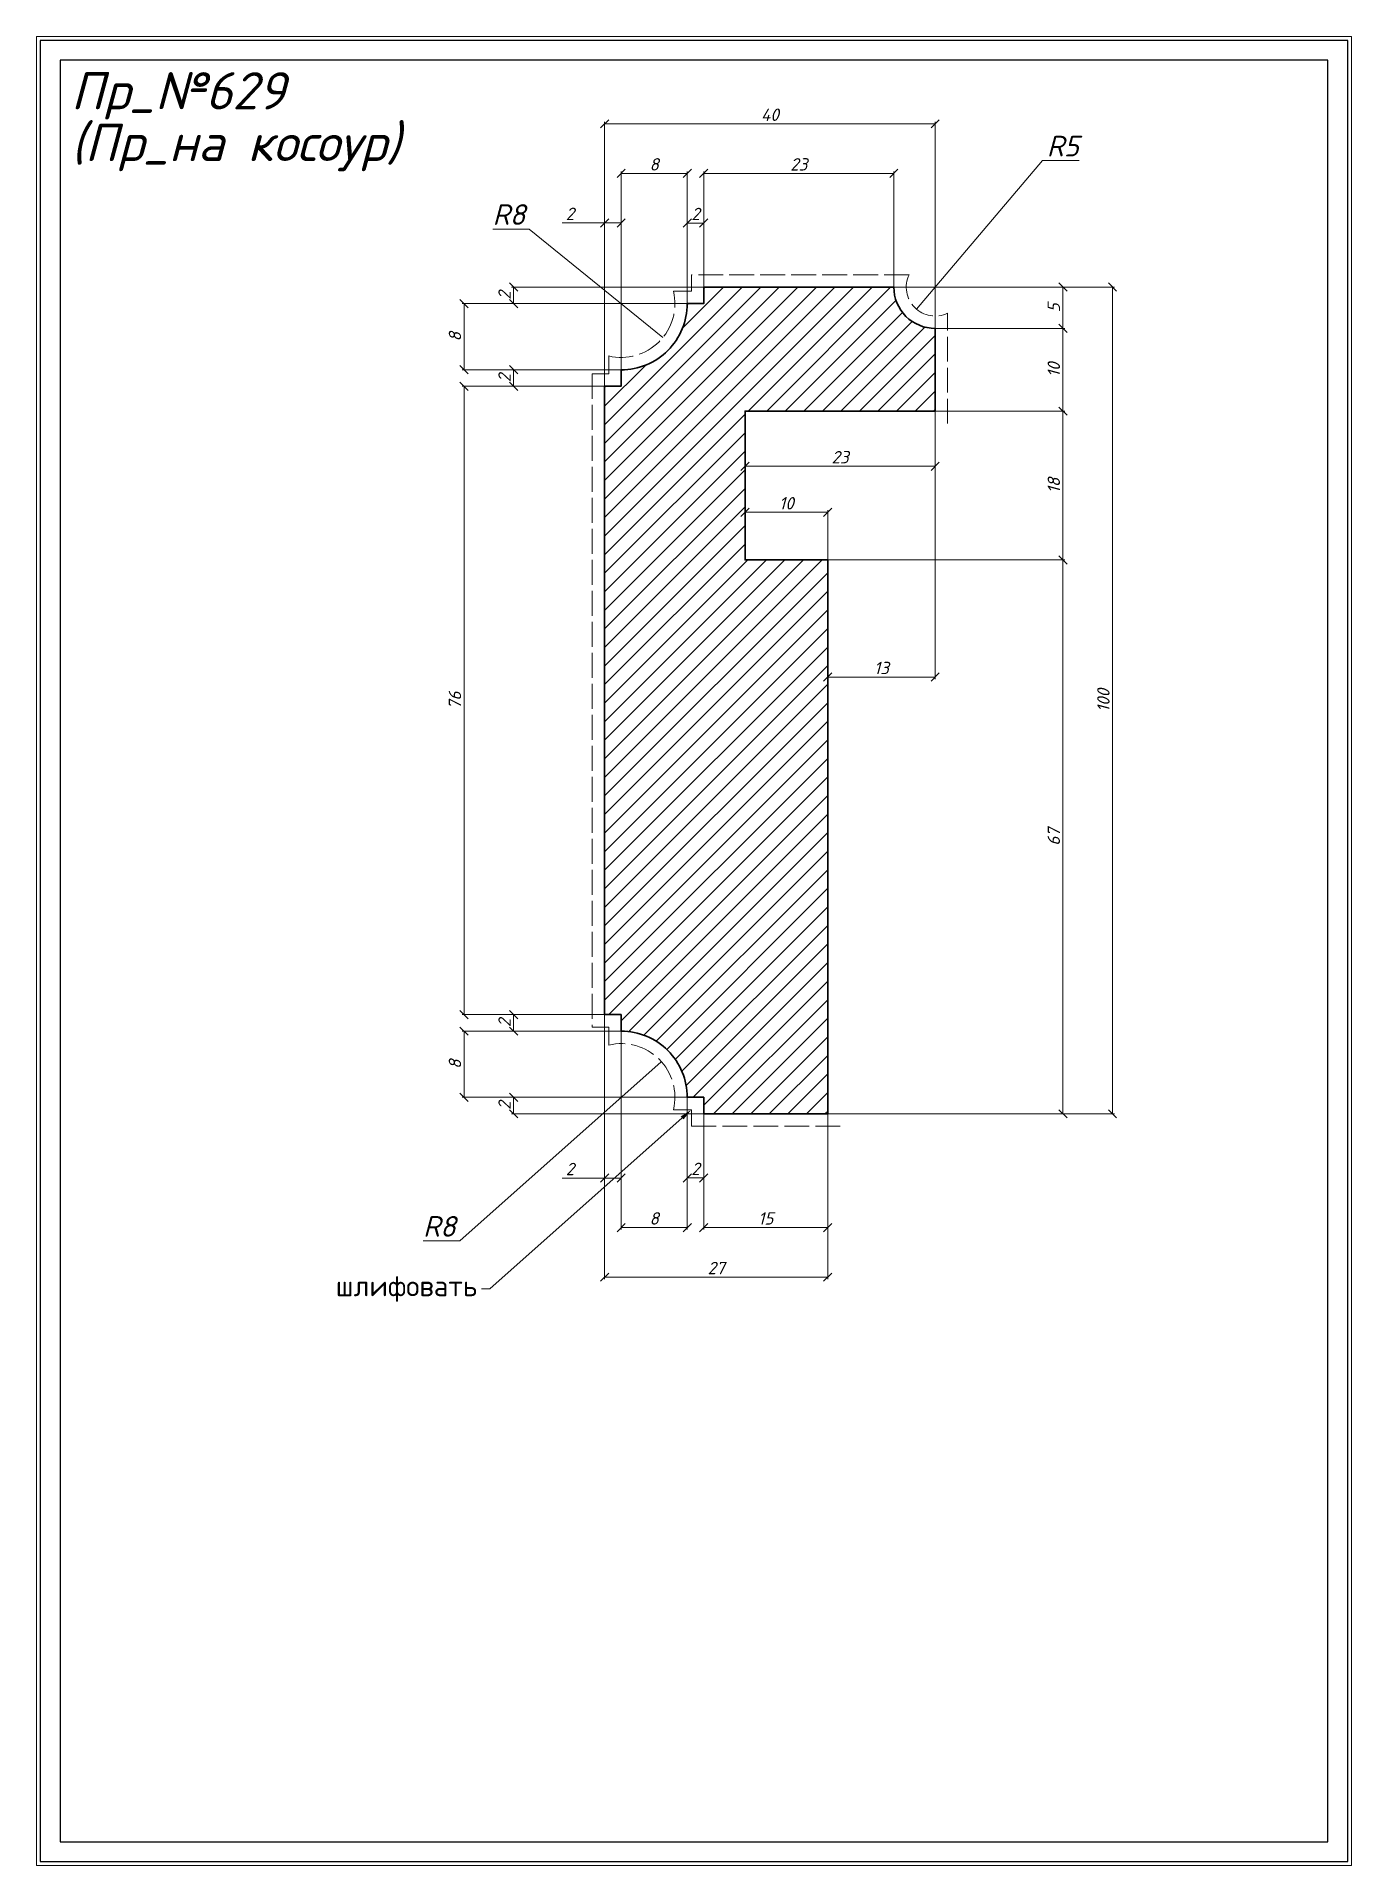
# Model space of a CAD drawing. Header units: millimetres. Extents: x 9236 to 9395, y -1578 to -1357.
import ezdxf
from ezdxf import colors
from ezdxf.entities.mleader import LeaderData, LeaderLine
from ezdxf.math import Vec2, Vec3

# ---------------------------------------------------------------- set-up
doc = ezdxf.new("R2010")
doc.units = ezdxf.units.MM
doc.linetypes.add('ACAD_ISO02W100', pattern=[15, 12, -3])
doc.layers.get('0').update_dxf_attribs({"lineweight": 13})
for name, color, linetype, lineweight in [('Пр_№629', 1, 'Continuous', 35), ('профили', 1, 'Continuous', 35), ('служебный слой ЛИНИИ ПУНКТИРНЫЕ', 7, 'ACAD_ISO02W100', 13), ('служебный слой НАДПИСИ', 7, 'Continuous', 13), ('служебный слой РАЗМЕРЫ', 7, 'Continuous', 9), ('служебный слой ШТАМП', 7, 'Continuous', 30), ('служебный слой ШТРИХОВКА', 7, 'Continuous', 5)]:
    doc.layers.add(name, color=color, linetype=linetype, lineweight=lineweight)
doc.styles.add('ЕСКД', font='isocpeur.ttf', dxfattribs={"oblique": 15})
doc.styles.add('ЕСКД штамп_текст', font='isocpeur.ttf')
doc.dimstyles.new('ЕСКД', dxfattribs={"dimtxt": 3.5, "dimasz": 2.5, "dimexe": 0.25, "dimexo": 0, "dimgap": 0.35, "dimtad": 1, "dimdec": 1, "dimzin": 9, "dimtxsty": 'ЕСКД', "dimblk": 'OBLIQUE', "dimcen": 0, "dimclrd": 256, "dimclre": 256, "dimclrt": 256, "dimadec": 1, "dimazin": 0, "dimtfac": 1, "dimtdec": 1, "dimtmove": 0, "dimatfit": 3, "dimldrblk": 'DOTSMALL', "dimfxl": 1, "dimlwd": -1, "dimlwe": -1, "dimarcsym": 0})
doc.dimstyles.new('ЕСКД$4', dxfattribs={"dimtxt": 3.5, "dimasz": 2.5, "dimexe": 0.25, "dimexo": 0, "dimgap": 0.35, "dimtad": 1, "dimtoh": 1, "dimdec": 1, "dimzin": 9, "dimtxsty": 'ЕСКД', "dimblk1": 'OBLIQUE', "dimsah": 1, "dimcen": 0, "dimse1": 1, "dimclrd": 256, "dimclre": 256, "dimclrt": 256, "dimadec": 1, "dimazin": 0, "dimtfac": 1, "dimtdec": 1, "dimtofl": 0, "dimtmove": 0, "dimatfit": 3, "dimldrblk": 'DOTSMALL', "dimfxl": 1, "dimlwd": -1, "dimlwe": -1, "dimarcsym": 2})

# ---------------------------------------------------------------- blocks, each defined once
blk = doc.blocks.new('*D30')
at = {"layer": 'Defpoints', "color": 0, "transparency": 16777216}
for p in [(9348.26, -1383.13), (9345.02, -1386.94)]:
    blk.add_point(p, dxfattribs=at)
at = {"layer": 'служебный слой РАЗМЕРЫ', "transparency": 16777216}
for p, q in [((9358.01, -1371.63), (9342.76, -1389.61)), ((9362.43, -1371.63), (9358.01, -1371.63))]:
    blk.add_line(p, q, dxfattribs=at)
at = {"layer": 'служебный слой РАЗМЕРЫ', "lineweight": 5, "transparency": 16777216, "insert": (9360.47, -1369.88), "char_height": 2.5, "attachment_point": 5, "style": 'ЕСКД'}
blk.add_mtext('R5', dxfattribs=at)
blk = doc.blocks.new('_DotSmall')
at = {"color": 0, "linetype": 'ByBlock', "lineweight": -3, "const_width": 0.5}
blk.add_lwpolyline([(-0.0625, 0, 1), (0.0625, 0, 1)], format="xyb", close=True, dxfattribs=at)
blk = doc.blocks.new('_OBLIQUE')
at = {"color": 0, "linetype": 'ByBlock'}
blk.add_line((-0.5, -0.5), (0.5, 0.5), dxfattribs=at)
blk = doc.blocks.new('*D29')
at = {"layer": 'Defpoints', "color": 0, "transparency": 16777216}
for p in [(9307.02, -1484.94), (9301.04, -1490.25)]:
    blk.add_point(p, dxfattribs=at)
at = {"layer": 'служебный слой РАЗМЕРЫ', "transparency": 16777216}
for p, q in [((9287.48, -1502.3), (9311.88, -1480.63)), ((9283.06, -1502.3), (9287.48, -1502.3))]:
    blk.add_line(p, q, dxfattribs=at)
at = {"layer": 'служебный слой РАЗМЕРЫ', "lineweight": 5, "transparency": 16777216, "insert": (9285.02, -1500.55), "char_height": 2.5, "attachment_point": 5, "style": 'ЕСКД'}
blk.add_mtext('R8', dxfattribs=at)
blk = doc.blocks.new('*D28')
at = {"layer": 'Defpoints', "color": 0, "transparency": 16777216}
for p in [(9300.81, -1383.9), (9307.02, -1388.94)]:
    blk.add_point(p, dxfattribs=at)
at = {"layer": 'служебный слой РАЗМЕРЫ', "transparency": 16777216}
for p, q in [((9291.48, -1379.91), (9295.9, -1379.91)), ((9295.9, -1379.91), (9312.07, -1393.04))]:
    blk.add_line(p, q, dxfattribs=at)
at = {"layer": 'служебный слой РАЗМЕРЫ', "lineweight": 5, "transparency": 16777216, "insert": (9293.44, -1378.16), "char_height": 2.5, "attachment_point": 5, "style": 'ЕСКД'}
blk.add_mtext('R8', dxfattribs=at)
blk = doc.blocks.new('*D27')
at = {"layer": 'Defpoints', "color": 0, "transparency": 16777216}
for p in [(9307.02, -1379.17), (9307.02, -1396.94), (9305.02, -1398.94)]:
    blk.add_point(p, dxfattribs=at)
at = {"layer": 'служебный слой РАЗМЕРЫ', "transparency": 16777216}
for p, q in [((9305.02, -1379.17), (9299.9, -1379.17)), ((9305.02, -1398.94), (9305.02, -1378.92)), ((9307.02, -1379.17), (9305.02, -1379.17)), ((9307.02, -1396.94), (9307.02, -1378.92))]:
    blk.add_line(p, q, dxfattribs=at)
at = {"layer": 'служебный слой РАЗМЕРЫ', "transparency": 16777216, "rotation": 180}
blk.add_blockref('_OBLIQUE', (9305.02, -1379.17), dxfattribs=at)
at = {"layer": 'служебный слой РАЗМЕРЫ', "transparency": 16777216}
blk.add_blockref('_OBLIQUE', (9307.02, -1379.17), dxfattribs=at)
at = {"layer": 'служебный слой РАЗМЕРЫ', "transparency": 16777216, "insert": (9300.83, -1378.07), "char_height": 1.5, "attachment_point": 5, "style": 'ЕСКД'}
blk.add_mtext('2', dxfattribs=at)
blk = doc.blocks.new('*D25')
at = {"layer": 'Defpoints', "color": 0, "transparency": 16777216}
for p in [(9317.02, -1379.19), (9317.02, -1386.94), (9315.02, -1388.94)]:
    blk.add_point(p, dxfattribs=at)
at = {"layer": 'служебный слой РАЗМЕРЫ', "transparency": 16777216}
for p, q in [((9315.02, -1388.94), (9315.02, -1378.94)), ((9315.02, -1379.19), (9317.02, -1379.19)), ((9317.02, -1386.94), (9317.02, -1378.94))]:
    blk.add_line(p, q, dxfattribs=at)
at = {"layer": 'служебный слой РАЗМЕРЫ', "transparency": 16777216, "rotation": 180}
blk.add_blockref('_OBLIQUE', (9315.02, -1379.19), dxfattribs=at)
at = {"layer": 'служебный слой РАЗМЕРЫ', "transparency": 16777216}
blk.add_blockref('_OBLIQUE', (9317.02, -1379.19), dxfattribs=at)
at = {"layer": 'служебный слой РАЗМЕРЫ', "transparency": 16777216, "insert": (9316.02, -1378.09), "char_height": 1.5, "attachment_point": 5, "style": 'ЕСКД'}
blk.add_mtext('2', dxfattribs=at)
blk = doc.blocks.new('*D24')
at = {"layer": 'Defpoints', "color": 0, "transparency": 16777216}
for p in [(9305.02, -1367.19), (9345.02, -1391.94), (9305.02, -1398.94)]:
    blk.add_point(p, dxfattribs=at)
at = {"layer": 'служебный слой РАЗМЕРЫ', "transparency": 16777216}
for p, q in [((9305.02, -1398.94), (9305.02, -1366.94)), ((9345.02, -1391.94), (9345.02, -1366.94)), ((9345.02, -1367.19), (9305.02, -1367.19))]:
    blk.add_line(p, q, dxfattribs=at)
at = {"layer": 'служебный слой РАЗМЕРЫ', "transparency": 16777216, "rotation": 180}
blk.add_blockref('_OBLIQUE', (9305.02, -1367.19), dxfattribs=at)
at = {"layer": 'служебный слой РАЗМЕРЫ', "transparency": 16777216}
blk.add_blockref('_OBLIQUE', (9345.02, -1367.19), dxfattribs=at)
at = {"layer": 'служебный слой РАЗМЕРЫ', "transparency": 16777216, "insert": (9325.02, -1366.09), "char_height": 1.5, "attachment_point": 5, "style": 'ЕСКД'}
blk.add_mtext('40', dxfattribs=at)
blk = doc.blocks.new('*D22')
at = {"layer": 'Defpoints', "color": 0, "transparency": 16777216}
for p in [(9307.02, -1396.94), (9294.01, -1398.94), (9305.02, -1398.94)]:
    blk.add_point(p, dxfattribs=at)
at = {"layer": 'служебный слой РАЗМЕРЫ', "transparency": 16777216}
for p, q in [((9307.02, -1396.94), (9293.76, -1396.94)), ((9294.01, -1396.94), (9294.01, -1398.94)), ((9305.02, -1398.94), (9293.76, -1398.94))]:
    blk.add_line(p, q, dxfattribs=at)
for p, rotation in [((9294.01, -1396.94), 90), ((9294.01, -1398.94), 270)]:
    blk.add_blockref('_OBLIQUE', p, dxfattribs=dict(at, rotation=rotation))
at = {"layer": 'служебный слой РАЗМЕРЫ', "transparency": 16777216, "insert": (9292.91, -1397.94), "char_height": 1.5, "attachment_point": 5, "rotation": 90, "style": 'ЕСКД'}
blk.add_mtext('2', dxfattribs=at)
blk = doc.blocks.new('*D21')
at = {"layer": 'Defpoints', "color": 0, "transparency": 16777216}
for p in [(9288.01, -1388.94), (9315.02, -1388.94), (9307.02, -1396.94)]:
    blk.add_point(p, dxfattribs=at)
at = {"layer": 'служебный слой РАЗМЕРЫ', "transparency": 16777216}
for p, q in [((9315.02, -1388.94), (9287.76, -1388.94)), ((9288.01, -1396.94), (9288.01, -1388.94)), ((9307.02, -1396.94), (9287.76, -1396.94))]:
    blk.add_line(p, q, dxfattribs=at)
for p, rotation in [((9288.01, -1388.94), 90), ((9288.01, -1396.94), 270)]:
    blk.add_blockref('_OBLIQUE', p, dxfattribs=dict(at, rotation=rotation))
at = {"layer": 'служебный слой РАЗМЕРЫ', "transparency": 16777216, "insert": (9286.91, -1392.94), "char_height": 1.5, "attachment_point": 5, "rotation": 90, "style": 'ЕСКД'}
blk.add_mtext('8', dxfattribs=at)
blk = doc.blocks.new('*D20')
at = {"layer": 'Defpoints', "color": 0, "transparency": 16777216}
for p in [(9294.01, -1386.94), (9317.02, -1386.94), (9315.02, -1388.94)]:
    blk.add_point(p, dxfattribs=at)
at = {"layer": 'служебный слой РАЗМЕРЫ', "transparency": 16777216}
for p, q in [((9317.02, -1386.94), (9293.76, -1386.94)), ((9294.01, -1388.94), (9294.01, -1386.94)), ((9315.02, -1388.94), (9293.76, -1388.94))]:
    blk.add_line(p, q, dxfattribs=at)
for p, rotation in [((9294.01, -1386.94), 90), ((9294.01, -1388.94), 270)]:
    blk.add_blockref('_OBLIQUE', p, dxfattribs=dict(at, rotation=rotation))
at = {"layer": 'служебный слой РАЗМЕРЫ', "transparency": 16777216, "insert": (9292.91, -1387.94), "char_height": 1.5, "attachment_point": 5, "rotation": 90, "style": 'ЕСКД'}
blk.add_mtext('2', dxfattribs=at)
blk = doc.blocks.new('*D19')
at = {"layer": 'Defpoints', "color": 0, "transparency": 16777216}
for p in [(9294.01, -1474.94), (9305.02, -1474.94), (9307.02, -1476.94)]:
    blk.add_point(p, dxfattribs=at)
at = {"layer": 'служебный слой РАЗМЕРЫ', "transparency": 16777216}
for p, q in [((9305.02, -1474.94), (9293.76, -1474.94)), ((9294.01, -1476.94), (9294.01, -1474.94)), ((9307.02, -1476.94), (9293.76, -1476.94))]:
    blk.add_line(p, q, dxfattribs=at)
for p, rotation in [((9294.01, -1474.94), 90), ((9294.01, -1476.94), 270)]:
    blk.add_blockref('_OBLIQUE', p, dxfattribs=dict(at, rotation=rotation))
at = {"layer": 'служебный слой РАЗМЕРЫ', "transparency": 16777216, "insert": (9292.91, -1475.94), "char_height": 1.5, "attachment_point": 5, "rotation": 90, "style": 'ЕСКД'}
blk.add_mtext('2', dxfattribs=at)
blk = doc.blocks.new('*D16')
at = {"layer": 'Defpoints', "color": 0, "transparency": 16777216}
for p in [(9345.02, -1391.94), (9344.91, -1401.94), (9360.48, -1401.94)]:
    blk.add_point(p, dxfattribs=at)
at = {"layer": 'служебный слой РАЗМЕРЫ', "transparency": 16777216}
for p, q in [((9345.02, -1391.94), (9360.73, -1391.94)), ((9360.48, -1391.94), (9360.48, -1401.94)), ((9344.91, -1401.94), (9360.73, -1401.94))]:
    blk.add_line(p, q, dxfattribs=at)
for p, rotation in [((9360.48, -1391.94), 90), ((9360.48, -1401.94), 270)]:
    blk.add_blockref('_OBLIQUE', p, dxfattribs=dict(at, rotation=rotation))
at = {"layer": 'служебный слой РАЗМЕРЫ', "transparency": 16777216, "insert": (9359.38, -1396.94), "char_height": 1.5, "attachment_point": 5, "rotation": 90, "style": 'ЕСКД'}
blk.add_mtext('10', dxfattribs=at)
blk = doc.blocks.new('*D15')
at = {"layer": 'Defpoints', "color": 0, "transparency": 16777216}
for p in [(9344.91, -1401.94), (9332.02, -1419.94), (9360.48, -1419.94)]:
    blk.add_point(p, dxfattribs=at)
at = {"layer": 'служебный слой РАЗМЕРЫ', "transparency": 16777216}
for p, q in [((9344.91, -1401.94), (9360.73, -1401.94)), ((9360.48, -1401.94), (9360.48, -1419.94)), ((9332.02, -1419.94), (9360.73, -1419.94))]:
    blk.add_line(p, q, dxfattribs=at)
for p, rotation in [((9360.48, -1401.94), 90), ((9360.48, -1419.94), 270)]:
    blk.add_blockref('_OBLIQUE', p, dxfattribs=dict(at, rotation=rotation))
at = {"layer": 'служебный слой РАЗМЕРЫ', "transparency": 16777216, "insert": (9359.38, -1410.94), "char_height": 1.5, "attachment_point": 5, "rotation": 90, "style": 'ЕСКД'}
blk.add_mtext('18', dxfattribs=at)
blk = doc.blocks.new('*D14')
at = {"layer": 'Defpoints', "color": 0, "transparency": 16777216}
for p in [(9332.02, -1419.94), (9332.02, -1486.94), (9360.48, -1486.94)]:
    blk.add_point(p, dxfattribs=at)
at = {"layer": 'служебный слой РАЗМЕРЫ', "transparency": 16777216}
for p, q in [((9332.02, -1419.94), (9360.73, -1419.94)), ((9360.48, -1419.94), (9360.48, -1486.94)), ((9332.02, -1486.94), (9360.73, -1486.94))]:
    blk.add_line(p, q, dxfattribs=at)
for p, rotation in [((9360.48, -1419.94), 90), ((9360.48, -1486.94), 270)]:
    blk.add_blockref('_OBLIQUE', p, dxfattribs=dict(at, rotation=rotation))
at = {"layer": 'служебный слой РАЗМЕРЫ', "transparency": 16777216, "insert": (9359.38, -1453.44), "char_height": 1.5, "attachment_point": 5, "rotation": 90, "style": 'ЕСКД'}
blk.add_mtext('67', dxfattribs=at)
blk = doc.blocks.new('*D12')
at = {"layer": 'Defpoints', "color": 0, "transparency": 16777216}
for p in [(9340.02, -1386.94), (9332.02, -1486.94), (9366.48, -1486.94)]:
    blk.add_point(p, dxfattribs=at)
at = {"layer": 'служебный слой РАЗМЕРЫ', "transparency": 16777216}
for p, q in [((9340.02, -1386.94), (9366.73, -1386.94)), ((9366.48, -1386.94), (9366.48, -1486.94)), ((9332.02, -1486.94), (9366.73, -1486.94))]:
    blk.add_line(p, q, dxfattribs=at)
for p, rotation in [((9366.48, -1386.94), 90), ((9366.48, -1486.94), 270)]:
    blk.add_blockref('_OBLIQUE', p, dxfattribs=dict(at, rotation=rotation))
at = {"layer": 'служебный слой РАЗМЕРЫ', "transparency": 16777216, "insert": (9365.38, -1436.94), "char_height": 1.5, "attachment_point": 5, "rotation": 90, "style": 'ЕСКД'}
blk.add_mtext('100', dxfattribs=at)
blk = doc.blocks.new('*D11')
at = {"layer": 'Defpoints', "color": 0, "transparency": 16777216}
for p in [(9322.02, -1401.94), (9345.02, -1401.94), (9322.02, -1408.61)]:
    blk.add_point(p, dxfattribs=at)
at = {"layer": 'служебный слой РАЗМЕРЫ', "transparency": 16777216}
for p, q in [((9322.02, -1401.94), (9322.02, -1408.86)), ((9345.02, -1401.94), (9345.02, -1408.86)), ((9345.02, -1408.61), (9322.02, -1408.61))]:
    blk.add_line(p, q, dxfattribs=at)
at = {"layer": 'служебный слой РАЗМЕРЫ', "transparency": 16777216, "rotation": 180}
blk.add_blockref('_OBLIQUE', (9322.02, -1408.61), dxfattribs=at)
at = {"layer": 'служебный слой РАЗМЕРЫ', "transparency": 16777216}
blk.add_blockref('_OBLIQUE', (9345.02, -1408.61), dxfattribs=at)
at = {"layer": 'служебный слой РАЗМЕРЫ', "transparency": 16777216, "insert": (9333.52, -1407.51), "char_height": 1.5, "attachment_point": 5, "style": 'ЕСКД'}
blk.add_mtext('23', dxfattribs=at)
blk = doc.blocks.new('*D10')
at = {"layer": 'Defpoints', "color": 0, "transparency": 16777216}
for p in [(9305.02, -1398.94), (9288.01, -1474.94), (9305.02, -1474.94)]:
    blk.add_point(p, dxfattribs=at)
at = {"layer": 'служебный слой РАЗМЕРЫ', "transparency": 16777216}
for p, q in [((9305.02, -1398.94), (9287.76, -1398.94)), ((9288.01, -1398.94), (9288.01, -1474.94)), ((9305.02, -1474.94), (9287.76, -1474.94))]:
    blk.add_line(p, q, dxfattribs=at)
for p, rotation in [((9288.01, -1398.94), 90), ((9288.01, -1474.94), 270)]:
    blk.add_blockref('_OBLIQUE', p, dxfattribs=dict(at, rotation=rotation))
at = {"layer": 'служебный слой РАЗМЕРЫ', "transparency": 16777216, "insert": (9286.91, -1436.94), "char_height": 1.5, "attachment_point": 5, "rotation": 90, "style": 'ЕСКД'}
blk.add_mtext('76', dxfattribs=at)
blk = doc.blocks.new('*D9')
at = {"layer": 'Defpoints', "color": 0, "transparency": 16777216}
for p in [(9307.02, -1476.94), (9288.01, -1484.94), (9315.02, -1484.94)]:
    blk.add_point(p, dxfattribs=at)
at = {"layer": 'служебный слой РАЗМЕРЫ', "transparency": 16777216}
for p, q in [((9307.02, -1476.94), (9287.76, -1476.94)), ((9288.01, -1476.94), (9288.01, -1484.94)), ((9315.02, -1484.94), (9287.76, -1484.94))]:
    blk.add_line(p, q, dxfattribs=at)
for p, rotation in [((9288.01, -1476.94), 90), ((9288.01, -1484.94), 270)]:
    blk.add_blockref('_OBLIQUE', p, dxfattribs=dict(at, rotation=rotation))
at = {"layer": 'служебный слой РАЗМЕРЫ', "transparency": 16777216, "insert": (9286.91, -1480.94), "char_height": 1.5, "attachment_point": 5, "rotation": 90, "style": 'ЕСКД'}
blk.add_mtext('8', dxfattribs=at)
blk = doc.blocks.new('*D8')
at = {"layer": 'Defpoints', "color": 0, "transparency": 16777216}
for p in [(9315.02, -1484.94), (9294.01, -1486.94), (9317.02, -1486.94)]:
    blk.add_point(p, dxfattribs=at)
at = {"layer": 'служебный слой РАЗМЕРЫ', "transparency": 16777216}
for p, q in [((9315.02, -1484.94), (9293.76, -1484.94)), ((9294.01, -1484.94), (9294.01, -1486.94)), ((9317.02, -1486.94), (9293.76, -1486.94))]:
    blk.add_line(p, q, dxfattribs=at)
for p, rotation in [((9294.01, -1484.94), 90), ((9294.01, -1486.94), 270)]:
    blk.add_blockref('_OBLIQUE', p, dxfattribs=dict(at, rotation=rotation))
at = {"layer": 'служебный слой РАЗМЕРЫ', "transparency": 16777216, "insert": (9292.91, -1485.94), "char_height": 1.5, "attachment_point": 5, "rotation": 90, "style": 'ЕСКД'}
blk.add_mtext('2', dxfattribs=at)
blk = doc.blocks.new('*D7')
at = {"layer": 'Defpoints', "color": 0, "transparency": 16777216}
for p in [(9305.02, -1474.94), (9307.02, -1476.94), (9307.02, -1494.71)]:
    blk.add_point(p, dxfattribs=at)
at = {"layer": 'служебный слой РАЗМЕРЫ', "transparency": 16777216}
for p, q in [((9305.02, -1474.94), (9305.02, -1494.96)), ((9307.02, -1476.94), (9307.02, -1494.96)), ((9305.02, -1494.71), (9299.9, -1494.71)), ((9307.02, -1494.71), (9305.02, -1494.71))]:
    blk.add_line(p, q, dxfattribs=at)
at = {"layer": 'служебный слой РАЗМЕРЫ', "transparency": 16777216, "rotation": 180}
blk.add_blockref('_OBLIQUE', (9305.02, -1494.71), dxfattribs=at)
at = {"layer": 'служебный слой РАЗМЕРЫ', "transparency": 16777216}
blk.add_blockref('_OBLIQUE', (9307.02, -1494.71), dxfattribs=at)
at = {"layer": 'служебный слой РАЗМЕРЫ', "transparency": 16777216, "insert": (9300.83, -1493.61), "char_height": 1.5, "attachment_point": 5, "style": 'ЕСКД'}
blk.add_mtext('2', dxfattribs=at)
blk = doc.blocks.new('*D5')
at = {"layer": 'Defpoints', "color": 0, "transparency": 16777216}
for p in [(9315.02, -1484.94), (9317.02, -1486.94), (9317.02, -1494.69)]:
    blk.add_point(p, dxfattribs=at)
at = {"layer": 'служебный слой РАЗМЕРЫ', "transparency": 16777216}
for p, q in [((9315.02, -1484.94), (9315.02, -1494.94)), ((9317.02, -1486.94), (9317.02, -1494.94)), ((9315.02, -1494.69), (9317.02, -1494.69))]:
    blk.add_line(p, q, dxfattribs=at)
at = {"layer": 'служебный слой РАЗМЕРЫ', "transparency": 16777216, "rotation": 180}
blk.add_blockref('_OBLIQUE', (9315.02, -1494.69), dxfattribs=at)
at = {"layer": 'служебный слой РАЗМЕРЫ', "transparency": 16777216}
blk.add_blockref('_OBLIQUE', (9317.02, -1494.69), dxfattribs=at)
at = {"layer": 'служебный слой РАЗМЕРЫ', "transparency": 16777216, "insert": (9316.02, -1493.59), "char_height": 1.5, "attachment_point": 5, "style": 'ЕСКД'}
blk.add_mtext('2', dxfattribs=at)
blk = doc.blocks.new('*D4')
at = {"layer": 'Defpoints', "color": 0, "transparency": 16777216}
for p in [(9305.02, -1474.94), (9332.02, -1486.94), (9305.02, -1506.69)]:
    blk.add_point(p, dxfattribs=at)
at = {"layer": 'служебный слой РАЗМЕРЫ', "transparency": 16777216}
for p, q in [((9305.02, -1474.94), (9305.02, -1506.94)), ((9332.02, -1486.94), (9332.02, -1506.94)), ((9332.02, -1506.69), (9305.02, -1506.69))]:
    blk.add_line(p, q, dxfattribs=at)
at = {"layer": 'служебный слой РАЗМЕРЫ', "transparency": 16777216, "rotation": 180}
blk.add_blockref('_OBLIQUE', (9305.02, -1506.69), dxfattribs=at)
at = {"layer": 'служебный слой РАЗМЕРЫ', "transparency": 16777216}
blk.add_blockref('_OBLIQUE', (9332.02, -1506.69), dxfattribs=at)
at = {"layer": 'служебный слой РАЗМЕРЫ', "transparency": 16777216, "insert": (9318.52, -1505.59), "char_height": 1.5, "attachment_point": 5, "style": 'ЕСКД'}
blk.add_mtext('27', dxfattribs=at)

msp = doc.modelspace()

# ---------------------------------------------------------------- hatches: boundary and pattern name
at = {"layer": 'служебный слой ШТРИХОВКА'}
h = msp.add_hatch(dxfattribs=at)
h.set_pattern_fill('ANSI31', color=256, scale=0.5, style=0)
h.set_pattern_definition([(45, (9248.3398, -685.7232), (-1.122532, 1.122532), [])])
h.paths.add_polyline_path([(9305.02, -1474.94), (9307.02, -1474.94), (9307.02, -1476.94, -0.414214), (9315.02, -1484.94), (9317.02, -1484.94), (9317.02, -1486.94), (9332.02, -1486.94), (9332.02, -1419.94), (9322.02, -1419.94), (9322.02, -1401.94), (9345.02, -1401.94), (9345.02, -1391.94, -0.414214), (9340.02, -1386.94), (9317.02, -1386.94), (9317.02, -1388.94), (9315.02, -1388.94, -0.414214), (9307.02, -1396.94), (9307.02, -1398.94), (9305.02, -1398.94)])

# ---------------------------------------------------------------- linework, layer by layer
at = {"layer": 'Пр_№629', "ltscale": 100}
msp.add_lwpolyline([(9332.02, -1419.94), (9322.02, -1419.94), (9322.02, -1401.94), (9345.02, -1401.94), (9345.02, -1391.94, -0.414214), (9340.02, -1386.94), (9317.02, -1386.94), (9317.02, -1388.94), (9315.02, -1388.94, -0.414214), (9307.02, -1396.94), (9307.02, -1398.94), (9305.02, -1398.94), (9305.02, -1474.94), (9307.02, -1474.94), (9307.02, -1476.94, -0.414214), (9315.02, -1484.94), (9317.02, -1484.94), (9317.02, -1486.94), (9332.02, -1486.94)], format="xyb", close=True, dxfattribs=at)
at = {"layer": 'профили', "ltscale": 100, "extrusion": (2.24949e-32, 3.67382e-16, -1)}
msp.add_line((9332.02, -1486.94), (9332.02, -1419.94), dxfattribs=at)
at = {"layer": 'служебный слой ЛИНИИ ПУНКТИРНЫЕ', "ltscale": 0.25}
msp.add_lwpolyline([(9346.52, -1403.44), (9346.52, -1390.1, -0.705121), (9341.86, -1385.44), (9315.52, -1385.44), (9315.52, -1387.44), (9313.35, -1387.44, -0.558221), (9305.52, -1395.27), (9305.52, -1397.44), (9303.52, -1397.44), (9303.52, -1476.44), (9305.52, -1476.44), (9305.52, -1478.62, -0.558221), (9313.35, -1486.44), (9315.52, -1486.44), (9315.52, -1488.44), (9333.52, -1488.44)], format="xyb", dxfattribs=at)
at = {"layer": 'служебный слой ШТАМП', "color": 6, "lineweight": 5, "ltscale": 100}
msp.add_lwpolyline([(9395.4, -1356.63), (9236.27, -1356.63), (9236.27, -1577.85), (9395.4, -1577.85)], close=True, dxfattribs=at)
at = {"layer": 'служебный слой ШТАМП', "ltscale": 100}
for points in [[(9394.94, -1357.09), (9236.73, -1357.09), (9236.73, -1577.39), (9394.94, -1577.39)], [(9392.54, -1359.49), (9239.13, -1359.49), (9239.13, -1574.99), (9392.54, -1574.99)]]:
    msp.add_lwpolyline(points, close=True, dxfattribs=at)

# ---------------------------------------------------------------- texts
at = {"layer": 'служебный слой НАДПИСИ', "style": 'ЕСКД', "oblique": 15}
for s, p in [('Пр_№629', (9240.43, -1365.44)), ('(Пр_на косоур)', (9240.43, -1371.7))]:
    msp.add_text(s, height=4.5, dxfattribs=at).set_placement(p)

# ---------------------------------------------------------------- dimensions: what is measured, and where the dimension line sits
at = {"layer": 'служебный слой РАЗМЕРЫ'}
for base, p1, p2, picture, middle in [((9305.02, -1367.19), (9345.02, -1391.94), (9305.02, -1398.94), '*D24', (9325.02, -1366.09)), ((9317.02, -1379.19), (9315.02, -1388.94), (9317.02, -1386.94), '*D25', (9316.02, -1378.09)), ((9322.02, -1408.61), (9345.02, -1401.94), (9322.02, -1401.94), '*D11', (9333.52, -1407.51)), ((9305.02, -1506.69), (9332.02, -1486.94), (9305.02, -1474.94), '*D4', (9318.52, -1505.59)), ((9317.02, -1494.69), (9315.02, -1484.94), (9317.02, -1486.94), '*D5', (9316.02, -1493.59))]:
    dim = msp.add_linear_dim(base=base, p1=p1, p2=p2, dimstyle='ЕСКД', override={"dimtxt": 1.5, "dimasz": 1}, dxfattribs=at)
    dim.commit()
    dim.dimension.update_dxf_attribs({"geometry": picture, "text_midpoint": middle})
at = {"layer": 'служебный слой РАЗМЕРЫ', "lineweight": 5}
for center, mpoint, picture, middle in [((9345.02, -1386.94), (9348.26, -1383.13), '*D30', (9360.47, -1371.63)), ((9307.02, -1388.94), (9300.81, -1383.9), '*D28', (9293.44, -1379.91)), ((9307.02, -1484.94), (9301.04, -1490.25), '*D29', (9285.02, -1502.3))]:
    dim = msp.add_radius_dim(center=center, mpoint=mpoint, dimstyle='ЕСКД$4', override={"dimtxt": 2.5, "dimasz": 1.5, "dimgap": 0.5}, dxfattribs=at)
    dim.commit()
    dim.dimension.update_dxf_attribs({"geometry": picture, "text_midpoint": middle, "dimtype": 132})
at = {"layer": 'служебный слой РАЗМЕРЫ'}
for base, p1, p2 in [((9315.02, -1373.19), (9307.02, -1396.94), (9315.02, -1388.94)), ((9340.02, -1373.19), (9317.02, -1386.94), (9340.02, -1386.94)), ((9345.02, -1434.11), (9332.02, -1419.94), (9345.02, -1401.94)), ((9332.02, -1414.18), (9322.02, -1419.94), (9332.02, -1419.94)), ((9315.02, -1500.69), (9307.02, -1476.94), (9315.02, -1484.94)), ((9332.02, -1500.69), (9317.02, -1486.94), (9332.02, -1486.94))]:
    msp.add_linear_dim(base=base, p1=p1, p2=p2, dimstyle='ЕСКД', override={"dimtxt": 1.5, "dimasz": 1}, dxfattribs=at).render()
for base, p1, p2, picture, middle in [((9307.02, -1379.17), (9305.02, -1398.94), (9307.02, -1396.94), '*D27', (9300.83, -1379.17)), ((9307.02, -1494.71), (9305.02, -1474.94), (9307.02, -1476.94), '*D7', (9300.83, -1494.71))]:
    dim = msp.add_linear_dim(base=base, p1=p1, p2=p2, dimstyle='ЕСКД', override={"dimtxt": 1.5, "dimasz": 1}, dxfattribs=at)
    dim.commit()
    dim.dimension.update_dxf_attribs({"geometry": picture, "text_midpoint": middle, "dimtype": 128})
for base, p1, p2, angle, picture, middle in [((9294.01, -1386.94), (9315.02, -1388.94), (9317.02, -1386.94), 270, '*D20', (9292.91, -1387.94)), ((9366.48, -1486.94), (9340.02, -1386.94), (9332.02, -1486.94), 90, '*D12', (9365.38, -1436.94)), ((9288.01, -1388.94), (9307.02, -1396.94), (9315.02, -1388.94), 270, '*D21', (9286.91, -1392.94)), ((9360.48, -1401.94), (9345.02, -1391.94), (9344.91, -1401.94), 90, '*D16', (9359.38, -1396.94)), ((9294.01, -1398.94), (9307.02, -1396.94), (9305.02, -1398.94), 270, '*D22', (9292.91, -1397.94)), ((9288.01, -1474.94), (9305.02, -1398.94), (9305.02, -1474.94), 90, '*D10', (9286.91, -1436.94)), ((9360.48, -1419.94), (9344.91, -1401.94), (9332.02, -1419.94), 90, '*D15', (9359.38, -1410.94)), ((9360.48, -1486.94), (9332.02, -1419.94), (9332.02, -1486.94), 90, '*D14', (9359.38, -1453.44)), ((9294.01, -1474.94), (9307.02, -1476.94), (9305.02, -1474.94), 90, '*D19', (9292.91, -1475.94)), ((9288.01, -1484.94), (9307.02, -1476.94), (9315.02, -1484.94), 90, '*D9', (9286.91, -1480.94)), ((9294.01, -1486.94), (9315.02, -1484.94), (9317.02, -1486.94), 90, '*D8', (9292.91, -1485.94))]:
    dim = msp.add_linear_dim(base=base, p1=p1, p2=p2, angle=angle, dimstyle='ЕСКД', override={"dimtxt": 1.5, "dimasz": 1}, dxfattribs=at)
    dim.commit()
    dim.dimension.update_dxf_attribs({"geometry": picture, "text_midpoint": middle})
msp.add_linear_dim(base=(9360.48, -1386.94), p1=(9345.02, -1391.94), p2=(9340.02, -1386.94), angle=90, dimstyle='ЕСКД', override={"dimtxt": 1.5, "dimasz": 1}, dxfattribs=at).render()

# ---------------------------------------------------------------- leaders
ml = msp.add_multileader_mtext('Standard', dxfattribs=at)
ml.set_content('\\A1;{\\fISOCPEUR|b1|i0|c204|p34;шлифовать}', color=256, style='ЕСКД штамп_текст')
ml.set_leader_properties(color=256, linetype='ByLayer', lineweight=-1)
ml.build(insert=Vec2(0, 0))
ml.multileader.update_dxf_attribs({"dogleg_length": 1, "arrow_head_size": 1.5})
ctx = ml.context
ctx.base_point, ctx.char_height, ctx.arrow_head_size, ctx.landing_gap_size, ctx.plane_origin = Vec3(9272.23, -1508.11), 2.5, 1.5, 0.5, Vec3(9300.81, -1497.64)
ctx.text_align_type = 2
notes = []
notes.append((ctx, [(0, (1, 1, 0), (9291.12, -1508.11), (-1, 0), 1, [(0, [(9315.52, -1486.44)], 0, [])])]))
ctx.mtext.insert, ctx.mtext.alignment, ctx.mtext.flow_direction = Vec3(9289.62, -1506.5), 3, 5
for ctx, leaders in notes:
    for number, flags, end, landing, length, lines in leaders:
        leader = LeaderData()
        leader.index, (leader.has_last_leader_line, leader.has_dogleg_vector, leader.attachment_direction) = number, flags
        leader.last_leader_point, leader.dogleg_vector, leader.dogleg_length = Vec3(end), Vec3(landing), length
        for number, points, colour, breaks in lines:
            line = LeaderLine()
            line.index, line.vertices, line.color, line.breaks = number, Vec3.list(points), colors.encode_raw_color(colour), breaks
            leader.lines.append(line)
        ctx.leaders.append(leader)

doc.saveas('drawing.dxf')
